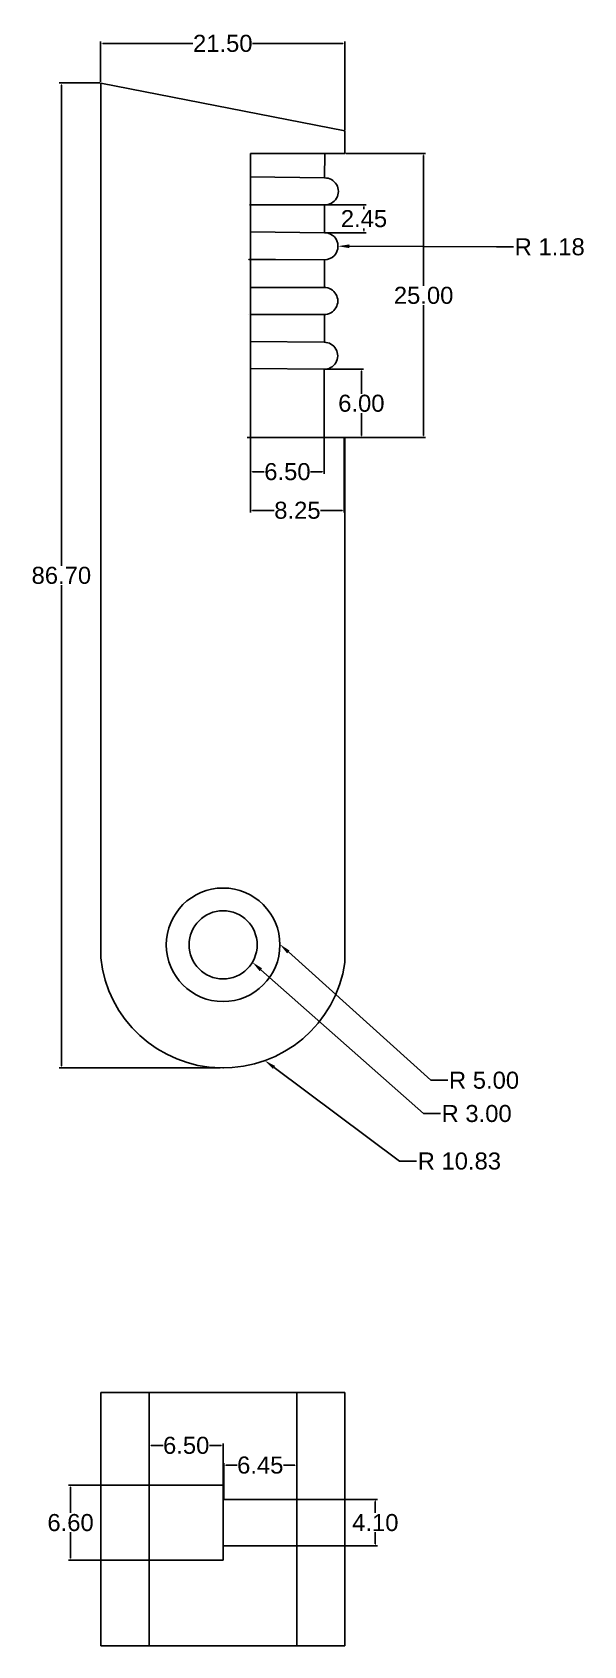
# Model space of a CAD drawing. Header units: millimetres. Extents: x 152 to 353, y 84 to 226.
# Drawn here: x 151.7 to 200.3, y 83.9 to 225.9 of the extents above.
import ezdxf
from ezdxf import colors
from ezdxf.entities.mleader import LeaderData, LeaderLine
from ezdxf.math import Vec2, Vec3

# ---------------------------------------------------------------- set-up
doc = ezdxf.new("R2010")
doc.units = ezdxf.units.MM
doc.header["$MEASUREMENT"] = 0
doc.layers.add('carcasă foregrip', color=4, linetype='Continuous')
doc.layers.add('dimensiuni', color=92, linetype='Continuous')
doc.styles.get("Standard").update_dxf_attribs({"font": 'arial.ttf'})
doc.dimstyles.get("Standard").update_dxf_attribs({"dimtxt": 0.18, "dimasz": 0.18, "dimexe": 0.18, "dimexo": 0.0625, "dimgap": 0.09, "dimtad": 0, "dimtih": 1, "dimtoh": 1, "dimdec": 4, "dimzin": 0, "dimdsep": 46, "dimtxsty": 'Standard', "dimcen": 0.09, "dimadec": 0, "dimazin": 0, "dimtfac": 1, "dimtdec": 4, "dimtofl": 0, "dimtmove": 0, "dimatfit": 3, "dimfxl": 1, "dimtolj": 1, "dimtzin": 0, "dimarcsym": 0})

# ---------------------------------------------------------------- blocks, each defined once
blk = doc.blocks.new('*D1')
at = {"layer": 'Defpoints', "color": 0, "transparency": 16777216}
for p in [(154.29, 221.45), (157.75, 221.45), (168.32, 134.75)]:
    blk.add_point(p, dxfattribs=at)
at = {"layer": 'dimensiuni', "color": 0, "lineweight": -2, "transparency": 16777216}
for p, q in [((157.69, 221.45), (154.11, 221.45)), ((154.29, 221.27), (154.29, 178.95)), ((154.29, 134.93), (154.29, 177.24)), ((168.25, 134.75), (154.11, 134.75))]:
    blk.add_line(p, q, dxfattribs=at)
at = {"layer": 'dimensiuni', "color": 0, "transparency": 16777216}
for points in [[(154.26, 221.27), (154.32, 221.27), (154.29, 221.45)], [(154.26, 134.93), (154.32, 134.93), (154.29, 134.75)]]:
    blk.add_solid(points, dxfattribs=at)
at = {"layer": 'dimensiuni', "color": 0, "transparency": 16777216, "insert": (154.29, 178.1), "char_height": 1.5, "attachment_point": 5}
blk.add_mtext('\\A1;86.70', dxfattribs=at)
blk = doc.blocks.new('*D2')
at = {"layer": 'Defpoints', "color": 0, "transparency": 16777216}
for p in [(157.75, 224.93), (157.75, 221.45), (179.25, 217.25)]:
    blk.add_point(p, dxfattribs=at)
at = {"layer": 'dimensiuni', "color": 0, "lineweight": -2, "transparency": 16777216}
for p, q in [((157.75, 221.51), (157.75, 225.11)), ((157.93, 224.93), (165.87, 224.93)), ((179.07, 224.93), (171.13, 224.93)), ((179.25, 217.31), (179.25, 225.11))]:
    blk.add_line(p, q, dxfattribs=at)
at = {"layer": 'dimensiuni', "color": 0, "transparency": 16777216}
for points in [[(157.93, 224.96), (157.93, 224.9), (157.75, 224.93)], [(179.07, 224.96), (179.07, 224.9), (179.25, 224.93)]]:
    blk.add_solid(points, dxfattribs=at)
at = {"layer": 'dimensiuni', "color": 0, "transparency": 16777216, "insert": (168.5, 224.93), "char_height": 1.5, "attachment_point": 5}
blk.add_mtext('\\A1;21.50', dxfattribs=at)
blk = doc.blocks.new('*D5')
at = {"layer": 'Defpoints', "color": 0, "transparency": 16777216}
for p in [(179.25, 215.25), (179.25, 190.25), (186.18, 190.25)]:
    blk.add_point(p, dxfattribs=at)
at = {"layer": 'dimensiuni', "color": 0, "lineweight": -2, "transparency": 16777216}
for p, q in [((179.32, 215.25), (186.36, 215.25)), ((186.18, 215.07), (186.18, 203.6)), ((186.18, 190.43), (186.18, 201.89)), ((179.32, 190.25), (186.36, 190.25))]:
    blk.add_line(p, q, dxfattribs=at)
at = {"layer": 'dimensiuni', "color": 0, "transparency": 16777216}
for points in [[(186.15, 215.07), (186.21, 215.07), (186.18, 215.25)], [(186.15, 190.43), (186.21, 190.43), (186.18, 190.25)]]:
    blk.add_solid(points, dxfattribs=at)
at = {"layer": 'dimensiuni', "color": 0, "transparency": 16777216, "insert": (186.18, 202.75), "char_height": 1.5, "attachment_point": 5}
blk.add_mtext('\\A1;25.00', dxfattribs=at)
blk = doc.blocks.new('*D6')
at = {"layer": 'Defpoints', "color": 0, "transparency": 16777216}
for p in [(177.43, 196.25), (177.43, 190.25), (180.7, 190.25)]:
    blk.add_point(p, dxfattribs=at)
at = {"layer": 'dimensiuni', "color": 0, "lineweight": -2, "transparency": 16777216}
for p, q in [((177.5, 196.25), (180.88, 196.25)), ((180.7, 196.07), (180.7, 194.1)), ((180.7, 190.43), (180.7, 192.39)), ((177.5, 190.25), (180.88, 190.25))]:
    blk.add_line(p, q, dxfattribs=at)
at = {"layer": 'dimensiuni', "color": 0, "transparency": 16777216}
for points in [[(180.67, 196.07), (180.73, 196.07), (180.7, 196.25)], [(180.67, 190.43), (180.73, 190.43), (180.7, 190.25)]]:
    blk.add_solid(points, dxfattribs=at)
at = {"layer": 'dimensiuni', "color": 0, "transparency": 16777216, "insert": (180.7, 193.25), "char_height": 1.5, "attachment_point": 5}
blk.add_mtext('\\A1;6.00', dxfattribs=at)
blk = doc.blocks.new('*D7')
at = {"layer": 'Defpoints', "color": 0, "transparency": 16777216}
for p in [(177.46, 210.72), (177.46, 208.27), (180.93, 208.27)]:
    blk.add_point(p, dxfattribs=at)
at = {"layer": 'dimensiuni', "color": 0, "lineweight": -2, "transparency": 16777216}
for p, q in [((177.53, 210.72), (181.11, 210.72)), ((180.93, 210.54), (180.93, 210.35)), ((177.52, 208.27), (181.11, 208.27)), ((180.93, 208.45), (180.93, 208.64))]:
    blk.add_line(p, q, dxfattribs=at)
at = {"layer": 'dimensiuni', "color": 0, "transparency": 16777216}
for points in [[(180.9, 210.54), (180.96, 210.54), (180.93, 210.72)], [(180.9, 208.45), (180.96, 208.45), (180.93, 208.27)]]:
    blk.add_solid(points, dxfattribs=at)
at = {"layer": 'dimensiuni', "color": 0, "transparency": 16777216, "insert": (180.93, 209.5), "char_height": 1.5, "attachment_point": 5}
blk.add_mtext('\\A1;2.45', dxfattribs=at)
blk = doc.blocks.new('*D8')
at = {"layer": 'Defpoints', "color": 0, "transparency": 16777216}
for p in [(170.94, 190.25), (179.19, 190.25), (179.19, 183.83)]:
    blk.add_point(p, dxfattribs=at)
at = {"layer": 'dimensiuni', "color": 0, "lineweight": -2, "transparency": 16777216}
for p, q in [((170.94, 190.19), (170.94, 183.65)), ((179.19, 190.19), (179.19, 183.65)), ((171.12, 183.83), (173.02, 183.83)), ((179.01, 183.83), (177.11, 183.83))]:
    blk.add_line(p, q, dxfattribs=at)
at = {"layer": 'dimensiuni', "color": 0, "transparency": 16777216}
for points in [[(171.12, 183.86), (171.12, 183.8), (170.94, 183.83)], [(179.01, 183.86), (179.01, 183.8), (179.19, 183.83)]]:
    blk.add_solid(points, dxfattribs=at)
at = {"layer": 'dimensiuni', "color": 0, "transparency": 16777216, "insert": (175.07, 183.83), "char_height": 1.5, "attachment_point": 5}
blk.add_mtext('\\A1;8.25', dxfattribs=at)
blk = doc.blocks.new('*D9')
at = {"layer": 'Defpoints', "color": 0, "transparency": 16777216}
for p in [(170.94, 190.25), (177.43, 190.24), (177.43, 187.23)]:
    blk.add_point(p, dxfattribs=at)
at = {"layer": 'dimensiuni', "color": 0, "lineweight": -2, "transparency": 16777216}
for p, q in [((170.94, 190.19), (170.94, 187.05)), ((177.43, 190.18), (177.43, 187.05)), ((171.12, 187.23), (172.15, 187.23)), ((177.25, 187.23), (176.23, 187.23))]:
    blk.add_line(p, q, dxfattribs=at)
at = {"layer": 'dimensiuni', "color": 0, "transparency": 16777216}
for points in [[(171.12, 187.26), (171.12, 187.2), (170.94, 187.23)], [(177.25, 187.26), (177.25, 187.2), (177.43, 187.23)]]:
    blk.add_solid(points, dxfattribs=at)
at = {"layer": 'dimensiuni', "color": 0, "transparency": 16777216, "insert": (174.19, 187.23), "char_height": 1.5, "attachment_point": 5}
blk.add_mtext('\\A1;{\\fArial|b0|i0|c238|p34;6.50}', dxfattribs=at)
blk = doc.blocks.new('*D12')
at = {"layer": 'Defpoints', "color": 0, "transparency": 16777216}
for p in [(162.03, 98.02), (155.1, 91.42), (162.03, 91.42)]:
    blk.add_point(p, dxfattribs=at)
at = {"layer": 'dimensiuni', "color": 0, "lineweight": -2, "transparency": 16777216}
for p, q in [((161.97, 98.02), (154.92, 98.02)), ((155.1, 97.84), (155.1, 95.58)), ((155.1, 91.6), (155.1, 93.87)), ((161.97, 91.42), (154.92, 91.42))]:
    blk.add_line(p, q, dxfattribs=at)
at = {"layer": 'dimensiuni', "color": 0, "transparency": 16777216}
for points in [[(155.07, 97.84), (155.13, 97.84), (155.1, 98.02)], [(155.07, 91.6), (155.13, 91.6), (155.1, 91.42)]]:
    blk.add_solid(points, dxfattribs=at)
at = {"layer": 'dimensiuni', "color": 0, "transparency": 16777216, "insert": (155.1, 94.72), "char_height": 1.5, "attachment_point": 5}
blk.add_mtext('\\A1;6.60', dxfattribs=at)
blk = doc.blocks.new('*D13')
at = {"layer": 'Defpoints', "color": 0, "transparency": 16777216}
for p in [(175.03, 96.77), (175.03, 92.67), (181.93, 92.67)]:
    blk.add_point(p, dxfattribs=at)
at = {"layer": 'dimensiuni', "color": 0, "lineweight": -2, "transparency": 16777216}
for p, q in [((175.09, 96.77), (182.11, 96.77)), ((181.93, 96.59), (181.93, 95.58)), ((181.93, 92.85), (181.93, 93.87)), ((175.09, 92.67), (182.11, 92.67))]:
    blk.add_line(p, q, dxfattribs=at)
at = {"layer": 'dimensiuni', "color": 0, "transparency": 16777216}
for points in [[(181.9, 96.59), (181.96, 96.59), (181.93, 96.77)], [(181.9, 92.85), (181.96, 92.85), (181.93, 92.67)]]:
    blk.add_solid(points, dxfattribs=at)
at = {"layer": 'dimensiuni', "color": 0, "transparency": 16777216, "insert": (181.93, 94.72), "char_height": 1.5, "attachment_point": 5}
blk.add_mtext('\\A1;4.10', dxfattribs=at)
blk = doc.blocks.new('*D14')
at = {"layer": 'Defpoints', "color": 0, "transparency": 16777216}
for p in [(168.53, 101.52), (162.03, 98.02), (168.53, 98.02)]:
    blk.add_point(p, dxfattribs=at)
at = {"layer": 'dimensiuni', "color": 0, "lineweight": -2, "transparency": 16777216}
for p, q in [((162.03, 98.09), (162.03, 101.7)), ((162.21, 101.52), (163.24, 101.52)), ((168.35, 101.52), (167.32, 101.52)), ((168.53, 98.09), (168.53, 101.7))]:
    blk.add_line(p, q, dxfattribs=at)
at = {"layer": 'dimensiuni', "color": 0, "transparency": 16777216}
for points in [[(162.21, 101.55), (162.21, 101.49), (162.03, 101.52)], [(168.35, 101.55), (168.35, 101.49), (168.53, 101.52)]]:
    blk.add_solid(points, dxfattribs=at)
at = {"layer": 'dimensiuni', "color": 0, "transparency": 16777216, "insert": (165.28, 101.52), "char_height": 1.5, "attachment_point": 5}
blk.add_mtext('\\A1;6.50', dxfattribs=at)
blk = doc.blocks.new('*D15')
at = {"layer": 'Defpoints', "color": 0, "transparency": 16777216}
for p in [(175.03, 99.78), (168.58, 96.77), (175.03, 96.77)]:
    blk.add_point(p, dxfattribs=at)
at = {"layer": 'dimensiuni', "color": 0, "lineweight": -2, "transparency": 16777216}
for p, q in [((168.58, 96.84), (168.58, 99.96)), ((168.76, 99.78), (169.76, 99.78)), ((174.85, 99.78), (173.85, 99.78)), ((175.03, 96.84), (175.03, 99.96))]:
    blk.add_line(p, q, dxfattribs=at)
at = {"layer": 'dimensiuni', "color": 0, "transparency": 16777216}
for points in [[(168.76, 99.81), (168.76, 99.75), (168.58, 99.78)], [(174.85, 99.81), (174.85, 99.75), (175.03, 99.78)]]:
    blk.add_solid(points, dxfattribs=at)
at = {"layer": 'dimensiuni', "color": 0, "transparency": 16777216, "insert": (171.8, 99.78), "char_height": 1.5, "attachment_point": 5}
blk.add_mtext('\\A1;6.45', dxfattribs=at)

msp = doc.modelspace()

# ---------------------------------------------------------------- linework, layer by layer
at = {"layer": 'carcasă foregrip'}
for p, q in [((157.753, 221.448), (157.753, 144.441)), ((179.253, 217.248), (157.753, 221.448)), ((179.253, 215.248), (179.253, 217.248)), ((170.942, 215.248), (179.253, 215.248)), ((170.944, 190.248), (170.944, 215.248)), ((177.468, 213.093), (177.472, 215.248)), ((177.465, 213.094), (170.919, 213.175)), ((177.465, 213.093), (177.465, 213.094)), ((170.859, 210.719), (170.859, 210.728)), ((170.859, 210.728), (177.465, 210.719)), ((177.461, 208.272), (177.465, 210.719)), ((177.465, 210.719), (177.465, 210.719)), ((177.458, 208.272), (170.944, 208.352)), ((170.799, 205.897), (170.799, 205.903)), ((170.799, 205.903), (173.156, 205.903)), ((173.156, 205.903), (177.458, 205.897)), ((177.454, 203.446), (177.458, 205.897)), ((177.458, 205.897), (177.458, 205.897)), ((177.451, 203.446), (170.944, 203.446)), ((170.74, 201.071), (170.74, 201.08)), ((170.944, 201.08), (177.451, 201.071)), ((177.447, 198.623), (177.451, 201.071)), ((177.435, 198.623), (170.944, 198.703)), ((177.435, 196.248), (170.944, 196.328)), ((177.435, 190.248), (177.435, 196.248)), ((179.253, 190.248), (170.635, 190.248)), ((170.944, 190.248), (177.435, 190.248)), ((179.253, 144.02), (179.253, 190.248)), ((168.503, 134.748), (168.556, 134.748)), ((157.753, 83.886), (157.753, 106.186)), ((157.753, 106.186), (179.253, 106.186)), ((162.029, 104.523), (162.029, 106.186)), ((175.029, 104.523), (175.029, 106.186)), ((179.253, 106.186), (179.253, 83.886)), ((162.029, 83.886), (162.029, 104.523)), ((175.029, 104.523), (175.029, 83.886)), ((168.529, 98.023), (162.029, 98.023)), ((168.529, 91.423), (168.529, 98.023)), ((168.529, 96.773), (175.029, 96.773)), ((168.529, 91.423), (168.529, 94.723)), ((168.529, 92.673), (175.029, 92.673)), ((162.029, 91.423), (168.529, 91.423)), ((179.253, 83.886), (157.753, 83.886)), ((157.753, 83.886), (161.183, 83.886)), ((157.753, 83.886), (162.003, 83.886)), ((179.253, 83.886), (175.003, 83.886)), ((179.253, 83.886), (175.823, 83.886))]:
    msp.add_line(p, q, dxfattribs=at)
for radius in [5, 3]:
    msp.add_circle((168.529, 145.585), radius, dxfattribs=at)
for centre, radius, start, end in [((177.493, 211.906), 1.187, 268.66536, 91.33466), ((177.456, 207.084), 1.187, 269.9158, 89.9158), ((177.437, 202.258), 1.188, 269.18662, 90.64498), ((177.428, 197.435), 1.188, 268.23391, 90.3474), ((168.529, 145.585), 10.837, 186.05664, 351.69738)]:
    msp.add_arc(centre, radius, start, end, dxfattribs=at)

# ---------------------------------------------------------------- dimensions: what is measured, and where the dimension line sits
at = {"layer": 'dimensiuni'}
for base, p1, p2, picture, middle in [((157.753, 224.93), (179.253, 217.248), (157.753, 221.448), '*D2', (168.503, 224.93)), ((179.191, 183.833), (170.944, 190.248), (179.191, 190.248), '*D8', (175.068, 183.833)), ((168.529, 101.523), (162.029, 98.023), (168.529, 98.023), '*D14', (165.279, 101.523)), ((175.029, 99.784), (168.578, 96.773), (175.029, 96.773), '*D15', (171.804, 99.784))]:
    dim = msp.add_linear_dim(base=base, p1=p1, p2=p2, dimstyle='Standard', override={"dimtxt": 1.5, "dimdec": 2}, dxfattribs=at)
    dim.commit()
    dim.dimension.update_dxf_attribs({"geometry": picture, "text_midpoint": middle})
for base, p1, p2, picture, middle in [((154.285, 221.448), (168.317, 134.75), (157.753, 221.448), '*D1', (154.285, 178.099)), ((186.178, 190.248), (179.253, 215.248), (179.253, 190.248), '*D5', (186.178, 202.748)), ((180.933, 208.272), (177.465, 210.719), (177.461, 208.272), '*D7', (180.933, 209.495)), ((180.705, 190.248), (177.435, 196.248), (177.435, 190.248), '*D6', (180.705, 193.248)), ((155.095, 91.423), (162.029, 98.023), (162.029, 91.423), '*D12', (155.095, 94.723)), ((181.926, 92.673), (175.029, 96.773), (175.029, 92.673), '*D13', (181.926, 94.723))]:
    dim = msp.add_linear_dim(base=base, p1=p1, p2=p2, angle=90, dimstyle='Standard', override={"dimtxt": 1.5, "dimdec": 2}, dxfattribs=at)
    dim.commit()
    dim.dimension.update_dxf_attribs({"geometry": picture, "text_midpoint": middle})
dim = msp.add_linear_dim(base=(177.435, 187.231), p1=(170.944, 190.248), p2=(177.435, 190.238), text='{\\fArial|b0|i0|c238|p34;6.50}', dimstyle='Standard', override={"dimtxt": 1.5, "dimdec": 2}, dxfattribs=at)
dim.commit()
dim.dimension.update_dxf_attribs({"geometry": '*D9', "text_midpoint": (174.19, 187.231)})

# ---------------------------------------------------------------- leaders
ml = msp.add_multileader_mtext('Standard', dxfattribs=at)
ml.set_content('{\\fArial|b0|i0|c238|p34;R 1.18}', color=256)
ml.set_leader_properties()
ml.build(insert=Vec2(0, 0))
ml.multileader.update_dxf_attribs({"dogleg_length": 1.5, "arrow_head_size": 1})
ctx = ml.context
ctx.base_point, ctx.char_height, ctx.arrow_head_size, ctx.landing_gap_size, ctx.plane_origin = Vec3(194.104, 207.02), 1.5, 1, 0.09, Vec3(178.644, 207.082)
notes = []
notes.append((ctx, [(0, (1, 1, 0), (192.604, 207.02), (1, 0), 1.5, [(0, [(178.644, 207.082)], 0, [])])]))
ctx.mtext.insert, ctx.mtext.flow_direction = Vec3(194.194, 207.783), 5
ml = msp.add_multileader_mtext('Standard', dxfattribs=at)
ml.set_content('{\\fArial|b0|i0|c238|p34;R 5.00}', color=256)
ml.set_leader_properties()
ml.build(insert=Vec2(0, 0))
ml.multileader.update_dxf_attribs({"dogleg_length": 1.5, "arrow_head_size": 1})
ctx = ml.context
ctx.base_point, ctx.char_height, ctx.arrow_head_size, ctx.landing_gap_size, ctx.plane_origin = Vec3(188.323, 133.657), 1.5, 1, 0.09, Vec3(173.529, 145.627)
notes.append((ctx, [(0, (1, 1, 0), (186.823, 133.657), (1, 0), 1.5, [(0, [(173.529, 145.627)], 0, [])])]))
ctx.mtext.insert, ctx.mtext.flow_direction = Vec3(188.413, 134.42), 5
ml = msp.add_multileader_mtext('Standard', dxfattribs=at)
ml.set_content('{\\fArial|b0|i0|c238|p34;R 3.00}', color=256)
ml.set_leader_properties()
ml.build(insert=Vec2(0, 0))
ml.multileader.update_dxf_attribs({"dogleg_length": 1.5, "arrow_head_size": 1})
ctx = ml.context
ctx.base_point, ctx.char_height, ctx.arrow_head_size, ctx.landing_gap_size, ctx.plane_origin = Vec3(187.671, 130.725), 1.5, 1, 0.09, Vec3(171.108, 144.052)
notes.append((ctx, [(0, (1, 1, 0), (186.171, 130.725), (1, 0), 1.5, [(0, [(171.108, 144.052)], 0, [])])]))
ctx.mtext.insert, ctx.mtext.flow_direction = Vec3(187.761, 131.489), 5
ml = msp.add_multileader_mtext('Standard', dxfattribs=at)
ml.set_content('{\\fArial|b0|i0|c238|p34;R 10.83}', color=256)
ml.set_leader_properties()
ml.build(insert=Vec2(0, 0))
ml.multileader.update_dxf_attribs({"dogleg_length": 1.5, "arrow_head_size": 1})
ctx = ml.context
ctx.base_point, ctx.char_height, ctx.arrow_head_size, ctx.landing_gap_size, ctx.plane_origin = Vec3(185.568, 126.544), 1.5, 1, 0.09, Vec3(172.21, 135.392)
notes.append((ctx, [(0, (1, 1, 0), (184.068, 126.544), (1, 0), 1.5, [(0, [(172.21, 135.392)], 0, [])])]))
ctx.mtext.insert, ctx.mtext.flow_direction = Vec3(185.658, 127.307), 5
for ctx, leaders in notes:
    for number, flags, end, landing, length, lines in leaders:
        leader = LeaderData()
        leader.index, (leader.has_last_leader_line, leader.has_dogleg_vector, leader.attachment_direction) = number, flags
        leader.last_leader_point, leader.dogleg_vector, leader.dogleg_length = Vec3(end), Vec3(landing), length
        for number, points, colour, breaks in lines:
            line = LeaderLine()
            line.index, line.vertices, line.color, line.breaks = number, Vec3.list(points), colors.encode_raw_color(colour), breaks
            leader.lines.append(line)
        ctx.leaders.append(leader)

doc.saveas('drawing.dxf')
